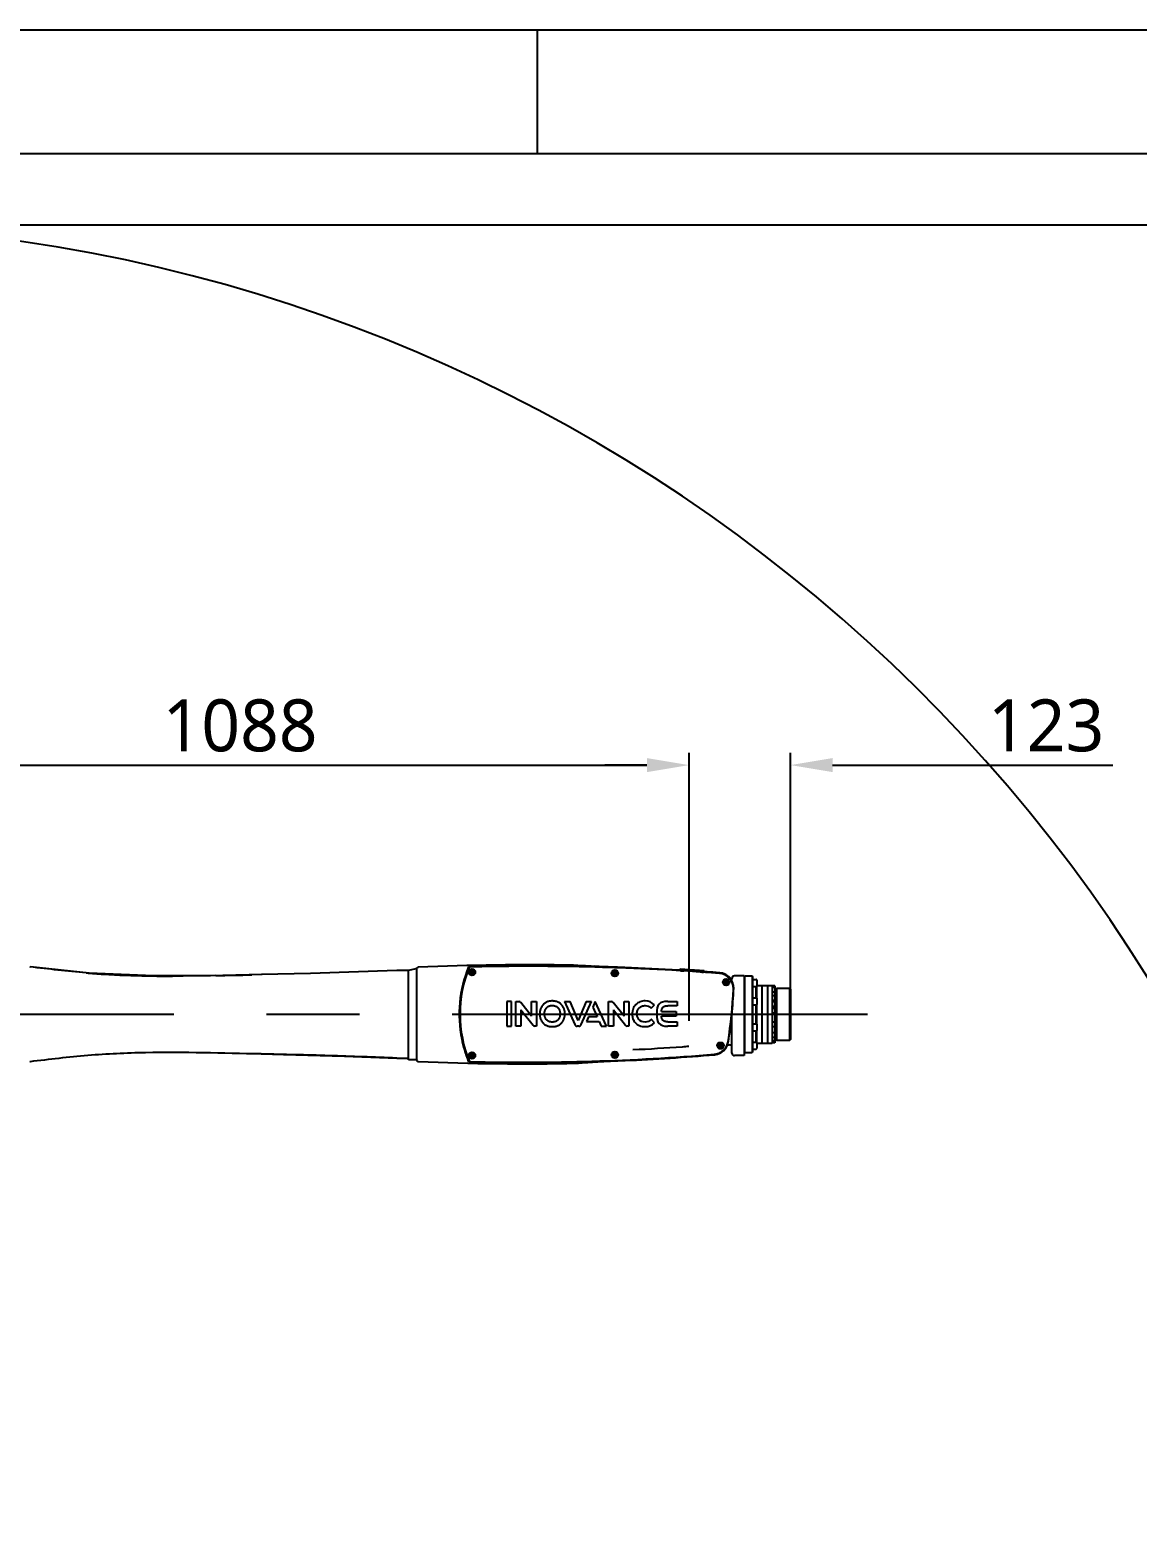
# Model space of a CAD drawing. Header units: millimetres. Extents: x 7426 to 8740, y 124 to 421.
# Drawn here: x 8509.1 to 8553.9, y 360.6 to 420.6 of the extents above; entities that cross this region are included whole.
import ezdxf
from ezdxf.enums import TextEntityAlignment as Align

# ---------------------------------------------------------------- set-up
doc = ezdxf.new("R2010")
doc.units = ezdxf.units.MM
doc.linetypes.add('CENTER', pattern=[0.6, 0.375, -0.075, 0.075, -0.075])
for name, color, linetype in [('BREP_1_DXF_CONTINUOUS_LINE', 7, 'Continuous'), ('BREP_2_DXF_CONTINUOUS_LINE', 7, 'Continuous'), ('BREP_3_DXF_CONTINUOUS_LINE', 7, 'Continuous'), ('BREP_4_DXF_CONTINUOUS_LINE', 7, 'Continuous'), ('BREP_5_DXF_CONTINUOUS_LINE', 7, 'Continuous'), ('BREP_6_DXF_CONTINUOUS_LINE', 7, 'Continuous'), ('BREP_7_DXF_CONTINUOUS_LINE', 7, 'Continuous'), ('BREP_8_DXF_CONTINUOUS_LINE', 7, 'Continuous'), ('中心线', 7, 'Continuous'), ('外形图', 7, 'Continuous'), ('尺寸标注', 7, 'Continuous'), ('模板', 7, 'Continuous'), ('运动范围', 7, 'Continuous')]:
    doc.layers.add(name, color=color, linetype=linetype)
doc.styles.add('微软雅黑', font='msyh.ttc')
doc.dimstyles.new('尺寸标注_1_30比例', dxfattribs={"dimtxt": 2.1, "dimasz": 1.7, "dimexe": 0.5, "dimexo": 0.4, "dimgap": 0.5, "dimtad": 1, "dimdec": 1, "dimlfac": 30, "dimdsep": 46, "dimtxsty": '微软雅黑', "dimcen": 0.09, "dimadec": 0, "dimazin": 0, "dimtp": 0.01, "dimtm": 0.01, "dimtfac": 1, "dimtdec": 1, "dimtofl": 0, "dimtmove": 0, "dimatfit": 3, "dimfxl": 1, "dimtolj": 1, "dimarcsym": 0})

# ---------------------------------------------------------------- blocks, each defined once
blk = doc.blocks.new('*D1028')
at = {"layer": 'Defpoints', "color": 0}
for p in [(8499.514, 412.739), (8584.397, 412.739), (8500.046, 331.509)]:
    blk.add_point(p, dxfattribs=at)
at = {"layer": '尺寸标注', "color": 0, "lineweight": -2}
for p, q in [((8499.914, 412.739), (8584.897, 412.739)), ((8584.397, 333.209), (8584.397, 411.039)), ((8500.446, 331.509), (8584.897, 331.509))]:
    blk.add_line(p, q, dxfattribs=at)
at = {"layer": '尺寸标注', "color": 0}
for points in [[(8584.68, 411.039), (8584.114, 411.039), (8584.397, 412.739)], [(8584.114, 333.209), (8584.68, 333.209), (8584.397, 331.509)]]:
    blk.add_solid(points, dxfattribs=at)
at = {"layer": '尺寸标注', "color": 0, "insert": (8582.812, 372.124), "char_height": 2.1, "attachment_point": 5, "rotation": 90, "style": '微软雅黑'}
blk.add_mtext('\\A1;\\A1;2437', dxfattribs=at)
blk = doc.blocks.new('*D1029')
at = {"layer": 'Defpoints', "color": 0}
for p in [(8535.78, 390.911), (8535.78, 381.29), (8499.514, 379.233)]:
    blk.add_point(p, dxfattribs=at)
at = {"layer": '尺寸标注', "color": 0, "lineweight": -2}
for p, q in [((8499.514, 379.633), (8499.514, 391.411)), ((8535.78, 381.69), (8535.78, 391.411)), ((8501.214, 390.911), (8534.08, 390.911))]:
    blk.add_line(p, q, dxfattribs=at)
at = {"layer": '尺寸标注', "color": 0}
for points in [[(8501.214, 391.194), (8501.214, 390.627), (8499.514, 390.911)], [(8534.08, 390.627), (8534.08, 391.194), (8535.78, 390.911)]]:
    blk.add_solid(points, dxfattribs=at)
at = {"layer": '尺寸标注', "color": 0, "insert": (8517.647, 392.501), "char_height": 2.1, "attachment_point": 5, "style": '微软雅黑'}
blk.add_mtext('\\A1;\\A1;1088', dxfattribs=at)
blk = doc.blocks.new('*D1030')
at = {"layer": 'Defpoints', "color": 0}
for p in [(8535.78, 390.911), (8539.88, 380.844), (8535.78, 380.173)]:
    blk.add_point(p, dxfattribs=at)
at = {"layer": '尺寸标注', "color": 0, "lineweight": -2}
for p, q in [((8535.78, 380.573), (8535.78, 391.411)), ((8539.88, 381.244), (8539.88, 391.411)), ((8534.08, 390.911), (8532.38, 390.911)), ((8541.58, 390.911), (8552.903, 390.911))]:
    blk.add_line(p, q, dxfattribs=at)
at = {"layer": '尺寸标注', "color": 0}
for points in [[(8534.08, 390.627), (8534.08, 391.194), (8535.78, 390.911)], [(8541.58, 391.194), (8541.58, 390.627), (8539.88, 390.911)]]:
    blk.add_solid(points, dxfattribs=at)
at = {"layer": '尺寸标注', "color": 0, "insert": (8550.207, 392.501), "char_height": 2.1, "attachment_point": 5, "style": '微软雅黑'}
blk.add_mtext('\\A1;\\A1;123', dxfattribs=at)
blk = doc.blocks.new('图纸')
at = {"color": 2}
blk.add_line((7291.66, 1549.22), (7291.66, 1525.22), dxfattribs=at)
for points in [[(6283.66, 123.62), (6283.66, 1549.22), (8299.66, 1549.22), (8299.66, 123.62)], [(6403.66, 147.62), (6403.66, 1525.22), (8275.66, 1525.22), (8275.66, 147.62)]]:
    blk.add_lwpolyline(points, close=True, dxfattribs=at)
at = {"color": 2, "style": '微软雅黑'}
blk.add_attdef('整机外形图', text='', height=19.2, dxfattribs=at).set_placement((7893.3, 256.65), align=Align.MIDDLE)
at = {"color": 7, "style": '微软雅黑'}
for tag, height, p in [('编号', 19.2, (8134.84, 252.67)), ('比例', 12, (7939.66, 171.62))]:
    blk.add_attdef(tag, text='', height=height, dxfattribs=at).set_placement(p, align=Align.MIDDLE)
at = {"style": '微软雅黑'}
for tag, p in [('当前页', (8047.3, 207.62)), ('总页数', (8192.77, 207.62))]:
    blk.add_attdef(tag, text='', height=12, dxfattribs=at).set_placement(p, align=Align.MIDDLE)
blk = doc.blocks.new('123')
at = {"layer": 'BREP_1_DXF_CONTINUOUS_LINE', "color": 7, "linetype": 'Continuous'}
for p, q in [((17.5, -10.4), (17.5, 0)), ((17.5, 0), (20.9, 0)), ((20.9, 0), (20.9, -17.4)), ((6.5, -17.4), (6.5, 0)), ((6.5, 0), (8.4, 0)), ((17.5, -10.4), (9.8, -0.7)), ((9.9, -6), (9.9, -17.4)), ((9.9, -6), (18.5, -16.8)), ((9.9, -17.4), (6.5, -17.4)), ((20.9, -17.4), (19.6, -17.4))]:
    blk.add_line(p, q, dxfattribs=at)
for points in [[(9.8, -0.7), (9.5, -0.3), (9, 0), (8.4, 0)], [(18.5, -16.8), (18.8, -17.2), (19.2, -17.4), (19.6, -17.4)]]:
    blk.add_open_spline(points, degree=3, dxfattribs=at)
at = {"layer": 'BREP_2_DXF_CONTINUOUS_LINE', "color": 7, "linetype": 'Continuous'}
for p, q in [((62.4, 0), (60.6, -4)), ((70.2, -17.3), (62.4, 0)), ((60.6, -4), (63.6, -10.9)), ((57.5, -10.9), (56.1, -14.1)), ((56.1, -14.1), (65, -14.1)), ((63.6, -10.9), (57.5, -10.9)), ((65, -14.1), (66.5, -17.3)), ((66.5, -17.3), (70.2, -17.3))]:
    blk.add_line(p, q, dxfattribs=at)
at = {"layer": 'BREP_3_DXF_CONTINUOUS_LINE', "color": 7, "linetype": 'Continuous'}
for p, q in [((40.7, 0), (48, -16.2)), ((40.7, 0), (44.6, 0)), ((50.2, -13.3), (44.6, 0)), ((55.9, 0), (50.2, -13.3)), ((52.5, -16.2), (59.8, 0)), ((55.9, 0), (59.8, 0)), ((50.8, -17.3), (49.7, -17.3))]:
    blk.add_line(p, q, dxfattribs=at)
for centre, start, end in [((49.7, -15.5), 204.0204, 270.0145), ((50.8, -15.5), 270.0224, 335.7905)]:
    blk.add_arc(centre, 1.87, start, end, dxfattribs=at)
at = {"layer": 'BREP_4_DXF_CONTINUOUS_LINE', "color": 7, "linetype": 'Continuous'}
for p, q in [((101.6, -4.5), (101.7, -4.6)), ((101.7, -4.6), (104, -2.4)), ((104, -2.4), (103.9, -2.3)), ((101.9, -12.7), (101.8, -12.8)), ((104.2, -15.1), (101.9, -12.7)), ((104.1, -15.1), (104.2, -15.1))]:
    blk.add_line(p, q, dxfattribs=at)
for points, knots in [([(97.6, 0.4), (96.2, 0.4), (94.3, 0), (92.2, -1), (90.9, -2.1), (89.8, -3.5), (89, -5.1), (88.6, -6.6), (88.4, -7.8), (88.4, -8.8), (88.4, -9.7), (88.5, -10.8), (88.9, -12.2), (89.6, -13.7), (90.6, -15), (91.9, -16.2), (94.1, -17.4), (96.1, -17.7), (97.6, -17.7)], [0, 0, 0, 0, 0.123703, 0.185554, 0.247405, 0.309485, 0.371565, 0.433646, 0.464686, 0.495726, 0.524925, 0.554123, 0.612521, 0.670919, 0.729317, 0.796987, 0.864658, 1, 1, 1, 1]), ([(97.6, -14.5), (95.4, -14.5), (93.3, -13.4), (92.1, -11.2), (91.8, -9.8), (91.7, -8.7), (91.8, -7.5), (92.2, -6), (93.3, -4.4), (95.1, -3.2), (96.7, -2.9), (97.6, -2.9)], [0, 0, 0, 0, 0.228721, 0.343081, 0.400261, 0.457441, 0.526086, 0.59473, 0.732019, 0.866009, 1, 1, 1, 1])]:
    blk.add_open_spline(points, degree=3, knots=knots, dxfattribs=at)
for points in [[(103.9, -2.3), (102.2, -0.5), (100, 0.4), (97.6, 0.4)], [(97.6, -2.9), (99.1, -2.9), (100.6, -3.5), (101.6, -4.5)], [(101.8, -12.8), (100.7, -13.8), (99.1, -14.5), (97.6, -14.5)], [(97.6, -17.7), (100.2, -17.7), (102.4, -16.8), (104.1, -15.1)]]:
    blk.add_open_spline(points, degree=3, dxfattribs=at)
at = {"layer": 'BREP_5_DXF_CONTINUOUS_LINE', "color": 7, "linetype": 'Continuous'}
blk.add_line((32.1, -17.7), (32.9, -17.7), dxfattribs=at)
for points, knots in [([(32.1, 0.4), (32.1, 0.4), (32.1, 0.4), (32.1, 0.4), (32, 0.4), (32, 0.4), (31.9, 0.4), (31.8, 0.4), (31.7, 0.4), (31.5, 0.4), (31.3, 0.3), (31, 0.3), (30.7, 0.3), (30.4, 0.2), (29.9, 0.2), (29.5, 0), (28.8, -0.1), (28.1, -0.4), (27.3, -0.9), (26.6, -1.4), (25.9, -1.9), (25.1, -2.8), (24.5, -3.7), (24, -4.7), (23.7, -5.5), (23.5, -6.2), (23.4, -6.7), (23.3, -7.1), (23.2, -7.5), (23.2, -7.9), (23.2, -8.2), (23.2, -8.3), (23.2, -8.5), (23.2, -8.6), (23.2, -8.7), (23.2, -8.7), (23.2, -8.7), (23.2, -8.8), (23.2, -8.8), (23.2, -8.8), (23.2, -8.8), (23.2, -8.9), (23.2, -8.9), (23.2, -9), (23.2, -9.1), (23.2, -9.3), (23.2, -9.4), (23.2, -9.7), (23.2, -9.9), (23.3, -10.2), (23.3, -10.5), (23.4, -10.9), (23.5, -11.5), (23.7, -12.2), (24, -12.9), (24.3, -13.5), (24.6, -14), (24.9, -14.3), (25.1, -14.6), (25.2, -14.8), (25.3, -14.9), (25.3, -14.9), (25.4, -15), (25.5, -15.1), (25.7, -15.3), (26, -15.6), (26.3, -15.9), (26.8, -16.2), (27.4, -16.6), (28.3, -17), (29.1, -17.3), (30.1, -17.6), (30.9, -17.7), (31.6, -17.7), (31.9, -17.7), (32.1, -17.7), (32.1, -17.7)], [0, 0, 0, 0, 0.000325, 0.000651, 0.001301, 0.002602, 0.003903, 0.005204, 0.007806, 0.010409, 0.015613, 0.020817, 0.026021, 0.031226, 0.041634, 0.052043, 0.062451, 0.083269, 0.104086, 0.124903, 0.14572, 0.166537, 0.208171, 0.228989, 0.249806, 0.270623, 0.281031, 0.29144, 0.301849, 0.312257, 0.317461, 0.322666, 0.325268, 0.32787, 0.330472, 0.331773, 0.332424, 0.333074, 0.333725, 0.334375, 0.335676, 0.338279, 0.340881, 0.343483, 0.348687, 0.353891, 0.3643, 0.374709, 0.385117, 0.395526, 0.416343, 0.43716, 0.457977, 0.499612, 0.541246, 0.58288, 0.603697, 0.624514, 0.645332, 0.65574, 0.660944, 0.666149, 0.671353, 0.676557, 0.686966, 0.707783, 0.7286, 0.749417, 0.791052, 0.832686, 0.87432, 0.915954, 0.957589, 0.978406, 0.999223, 1, 1, 1, 1]), ([(35.9, -17), (36.2, -16.9), (36.7, -16.6), (37.4, -16.2), (37.8, -15.9), (38.1, -15.6), (38.3, -15.4), (38.5, -15.2), (38.6, -15.1), (38.7, -15), (38.8, -14.9), (38.9, -14.8), (39, -14.7), (39.1, -14.6), (39.3, -14.3), (39.5, -14), (39.8, -13.5), (40.1, -12.9), (40.4, -12.1), (40.7, -11.3), (40.8, -10.5), (40.9, -9.8), (41, -9.3), (41, -9), (41, -8.9), (41, -8.8), (41, -8.6), (41, -8.5), (41, -8.2), (41, -7.8), (40.9, -7.3), (40.8, -6.7), (40.6, -6), (40.4, -5.1), (40, -4.3), (39.5, -3.5), (39.1, -2.9), (38.7, -2.4), (38.4, -2.1), (38.1, -1.8), (37.7, -1.4), (37.1, -1), (36.4, -0.6), (35.8, -0.3), (35.2, -0.1), (34.8, 0), (34.4, 0.1), (33.9, 0.2), (33.6, 0.3), (33.3, 0.3), (33, 0.3), (32.8, 0.3), (32.7, 0.4), (32.6, 0.4), (32.5, 0.4), (32.4, 0.4), (32.3, 0.4), (32.2, 0.4), (32.2, 0.4), (32.2, 0.4), (32.1, 0.4), (32.1, 0.4), (32.1, 0.4), (32.1, 0.4), (32.1, 0.4)], [0, 0, 0, 0, 0.035714, 0.071429, 0.089286, 0.107143, 0.116071, 0.125, 0.133929, 0.138393, 0.142857, 0.147321, 0.151786, 0.160714, 0.178571, 0.196429, 0.214286, 0.25, 0.285714, 0.321429, 0.357143, 0.392857, 0.410714, 0.419643, 0.424107, 0.428571, 0.433036, 0.4375, 0.446429, 0.464286, 0.482143, 0.5, 0.535714, 0.571429, 0.607143, 0.642857, 0.678571, 0.696429, 0.714286, 0.732143, 0.75, 0.785714, 0.821429, 0.857143, 0.875, 0.892857, 0.910714, 0.928571, 0.946429, 0.955357, 0.964286, 0.973214, 0.977679, 0.982143, 0.986607, 0.991071, 0.993304, 0.995536, 0.996652, 0.997768, 0.998884, 0.999442, 0.999721, 1, 1, 1, 1]), ([(36.7, -12.1), (36.6, -12.3), (36.3, -12.8), (35.6, -13.5), (34.8, -14), (34.1, -14.3), (33.5, -14.4), (32.9, -14.5), (32.5, -14.5), (32.1, -14.5), (31.7, -14.5), (31.3, -14.5), (30.7, -14.4), (30.1, -14.3), (29.4, -14), (28.6, -13.5), (27.8, -12.7), (27.4, -12), (27.1, -11.4), (26.9, -10.9), (26.8, -10.4), (26.7, -9.9), (26.6, -9.6), (26.6, -9.4), (26.6, -9.2), (26.6, -9.1), (26.6, -9), (26.6, -8.9), (26.6, -8.9), (26.6, -8.8), (26.6, -8.8), (26.6, -8.8), (26.6, -8.7), (26.6, -8.7), (26.6, -8.6), (26.6, -8.5), (26.6, -8.3), (26.6, -8.1), (26.6, -7.8), (26.7, -7.5), (26.7, -7.2), (26.8, -6.8), (27, -6.3), (27.2, -5.7), (27.4, -5.3), (27.6, -5.1), (27.6, -5.1)], [0, 0, 0, 0, 0.037506, 0.090006, 0.142507, 0.168757, 0.195007, 0.221257, 0.234382, 0.247507, 0.260632, 0.273757, 0.300007, 0.326257, 0.352508, 0.405008, 0.457508, 0.510008, 0.536258, 0.562508, 0.588759, 0.615009, 0.628134, 0.641259, 0.647821, 0.654384, 0.660946, 0.664228, 0.665868, 0.667509, 0.66915, 0.67079, 0.674071, 0.680634, 0.687197, 0.693759, 0.706884, 0.720009, 0.746259, 0.772509, 0.79876, 0.82501, 0.87751, 0.93001, 0.98251, 1, 1, 1, 1]), ([(27.6, -5.1), (27.7, -5), (27.8, -4.8), (28, -4.6), (28.1, -4.4), (28.2, -4.3), (28.2, -4.3)], [0, 0, 0, 0, 0.400072, 0.700036, 0.850018, 1, 1, 1, 1]), ([(28.2, -4.3), (28.2, -4.3), (28.3, -4.2), (28.4, -4.1), (28.6, -3.9), (29, -3.6), (29.4, -3.4), (29.9, -3.2), (30.4, -3), (30.9, -2.9), (31.4, -2.8), (31.8, -2.8), (32.2, -2.8), (32.7, -2.8), (33.4, -2.9), (34.1, -3.1), (34.7, -3.4), (35.2, -3.6), (35.5, -3.9), (35.7, -4.1), (35.9, -4.2), (36, -4.3), (36.1, -4.4), (36.2, -4.5), (36.4, -4.8), (36.7, -5.2), (37, -5.7), (37.2, -6.3), (37.3, -6.8), (37.4, -7.2), (37.5, -7.5), (37.5, -7.8), (37.6, -8.1), (37.6, -8.3), (37.6, -8.4), (37.6, -8.5), (37.6, -8.6), (37.6, -8.7), (37.6, -8.7), (37.6, -8.8), (37.6, -8.8), (37.6, -8.8)], [0, 0, 0, 0, 0.010417, 0.020833, 0.041667, 0.083333, 0.125, 0.166667, 0.208333, 0.25, 0.291667, 0.3125, 0.333333, 0.375, 0.416667, 0.5, 0.541667, 0.583333, 0.625, 0.645833, 0.65625, 0.666667, 0.677083, 0.6875, 0.708333, 0.75, 0.791667, 0.833333, 0.875, 0.895833, 0.916667, 0.9375, 0.958333, 0.96875, 0.979167, 0.984375, 0.989583, 0.994792, 0.997396, 0.998698, 1, 1, 1, 1]), ([(37.6, -8.8), (37.6, -8.8), (37.6, -8.8), (37.6, -8.9), (37.6, -8.9), (37.6, -9.1), (37.6, -9.2), (37.6, -9.4), (37.5, -9.6), (37.5, -9.9), (37.4, -10.4), (37.3, -10.9), (37.1, -11.4), (36.9, -11.8), (36.8, -12), (36.7, -12.1)], [0, 0, 0, 0, 0.009511, 0.019022, 0.038045, 0.07609, 0.114134, 0.152179, 0.228269, 0.304358, 0.456537, 0.608717, 0.760896, 0.913075, 1, 1, 1, 1]), ([(32.9, -17.7), (33, -17.7), (33.4, -17.7), (34.1, -17.6), (35, -17.3), (35.6, -17.1), (35.9, -17)], [0, 0, 0, 0, 0.079012, 0.386008, 0.693004, 1, 1, 1, 1])]:
    blk.add_open_spline(points, degree=3, knots=knots, dxfattribs=at)
at = {"layer": 'BREP_6_DXF_CONTINUOUS_LINE', "color": 7, "linetype": 'Continuous'}
for p, q in [((0, 0), (0, -17.3)), ((3.4, 0), (0, 0)), ((3.4, -17.3), (3.4, 0)), ((0, -17.3), (3.4, -17.3))]:
    blk.add_line(p, q, dxfattribs=at)
at = {"layer": 'BREP_7_DXF_CONTINUOUS_LINE', "color": 7, "linetype": 'Continuous'}
for p, q in [((82.7, 0), (86.1, 0)), ((82.7, -10.4), (82.7, 0)), ((86.1, 0), (86.1, -17.4)), ((71.6, -17.4), (71.6, 0)), ((71.6, 0), (73.5, 0)), ((82.7, -10.4), (75, -0.7)), ((75.1, -6), (75.1, -17.4)), ((75.1, -6), (83.7, -16.8)), ((75.1, -17.4), (71.6, -17.4)), ((86.1, -17.4), (84.8, -17.4))]:
    blk.add_line(p, q, dxfattribs=at)
for points in [[(75, -0.7), (74.7, -0.3), (74.1, 0), (73.5, 0)], [(83.7, -16.8), (83.9, -17.2), (84.3, -17.4), (84.8, -17.4)]]:
    blk.add_open_spline(points, degree=3, dxfattribs=at)
at = {"layer": 'BREP_8_DXF_CONTINUOUS_LINE', "color": 7, "linetype": 'Continuous'}
for p, q in [((113.4, 0), (120, 0)), ((120, 0), (120, -3)), ((105.7, -8.5), (105.7, -8.7)), ((105.7, -8.7), (105.7, -8.7)), ((105.7, -8.7), (105.7, -8.9)), ((109.1, -7.1), (119.4, -7.1)), ((119.4, -10.3), (109.1, -10.3)), ((120, -3), (113.5, -3)), ((119.4, -7.1), (119.4, -10.3)), ((120, -17.4), (113.4, -17.4)), ((113.5, -14.3), (120, -14.3)), ((120, -14.3), (120, -17.4))]:
    blk.add_line(p, q, dxfattribs=at)
for points in [[(113.4, 0), (107.4, 0), (105.7, -2.3), (105.7, -8.5)], [(105.7, -8.9), (105.7, -15), (107.4, -17.4), (113.4, -17.4)]]:
    blk.add_open_spline(points, degree=3, dxfattribs=at)
for points in [[(109.1, -7.1), (109.1, -6.8), (109.1, -6.2), (109.3, -5.5), (109.4, -5), (109.6, -4.8), (109.7, -4.6), (109.8, -4.4), (109.8, -4.3), (109.9, -4.2), (109.9, -4.2), (110, -4.2), (110, -4.1), (110.1, -4.1), (110.1, -4), (110.3, -3.9), (110.4, -3.7), (110.7, -3.6), (111, -3.4), (111.5, -3.2), (112.4, -3.1), (113.1, -3), (113.5, -3)], [(113.5, -14.3), (113.1, -14.3), (112.4, -14.3), (111.5, -14.1), (111, -13.9), (110.7, -13.8), (110.4, -13.6), (110.3, -13.5), (110.1, -13.4), (110.1, -13.3), (110, -13.2), (110, -13.2), (109.9, -13.2), (109.9, -13.1), (109.8, -13.1), (109.8, -12.9), (109.7, -12.8), (109.6, -12.6), (109.4, -12.3), (109.3, -11.8), (109.1, -11.2), (109.1, -10.6), (109.1, -10.3)]]:
    blk.add_open_spline(points, degree=3, knots=[0, 0, 0, 0, 0.125, 0.25, 0.3125, 0.375, 0.40625, 0.4375, 0.46875, 0.484375, 0.492188, 0.5, 0.507812, 0.515625, 0.53125, 0.5625, 0.59375, 0.625, 0.6875, 0.75, 0.875, 1, 1, 1, 1], dxfattribs=at)

msp = doc.modelspace()

# ---------------------------------------------------------------- linework, layer by layer
at = {"layer": '中心线', "linetype": 'CENTER', "ltscale": 50}
msp.add_line((8496.2136, 380.8444), (8542.9854, 380.8444), dxfattribs=at)
at = {"layer": '外形图', "linetype": 'Continuous'}
for p, q in [((8511.5556, 382.5035), (8509.1611, 382.759)), ((8524.7488, 382.6831), (8524.4471, 382.6093)), ((8524.7488, 382.6831), (8524.4471, 382.6093)), ((8531.2307, 382.8169), (8531.113, 382.8272)), ((8531.8268, 382.7904), (8531.6003, 382.8008)), ((8532.1441, 382.776), (8531.9651, 382.7841)), ((8514.1473, 382.3906), (8511.5556, 382.5035)), ((8516.9525, 382.4121), (8514.1473, 382.3906)), ((8518.5368, 382.448), (8516.9525, 382.4121)), ((8518.5154, 382.4475), (8518.1243, 382.4382)), ((8520.4896, 382.4973), (8518.5154, 382.4475)), ((8523.9775, 382.6092), (8520.4896, 382.4973)), ((8523.9841, 382.6093), (8523.9775, 382.6092)), ((8524.4471, 382.6093), (8523.9841, 382.6093)), ((8524.4471, 382.5985), (8524.4471, 382.6094)), ((8524.4471, 379.0093), (8524.4471, 382.6093)), ((8524.7804, 382.6597), (8524.7805, 382.6642)), ((8524.7804, 380.8021), (8524.7804, 382.6622)), ((8524.7804, 379.0267), (8524.7804, 382.6597)), ((8524.7805, 382.6642), (8524.7807, 382.6662)), ((8527.0138, 382.5908), (8526.9721, 382.5667)), ((8526.9721, 382.5667), (8526.9721, 382.5186)), ((8526.9721, 382.5186), (8527.0138, 382.4946)), ((8527.0554, 382.5667), (8527.0138, 382.5908)), ((8527.0138, 382.4946), (8527.0554, 382.5186)), ((8527.0554, 382.5186), (8527.0554, 382.5667)), ((8532.7804, 382.5575), (8532.7388, 382.5334)), ((8532.7388, 382.5334), (8532.7388, 382.4853)), ((8532.7388, 382.4853), (8532.7804, 382.4612)), ((8532.8221, 382.5334), (8532.7804, 382.5575)), ((8532.7804, 382.4612), (8532.8221, 382.4853)), ((8532.8221, 382.4853), (8532.8221, 382.5334)), ((8536.3932, 382.6042), (8535.4221, 382.6721)), ((8537.2671, 382.4474), (8537.2026, 382.4729)), ((8537.2804, 382.1908), (8537.2388, 382.1667)), ((8537.2388, 382.1667), (8537.2388, 382.1186)), ((8537.2388, 382.1186), (8537.2804, 382.0946)), ((8537.3221, 382.1667), (8537.2804, 382.1908)), ((8537.2804, 382.0946), (8537.3221, 382.1186)), ((8537.3221, 382.1186), (8537.3221, 382.1667)), ((8537.3816, 382.3678), (8537.3245, 382.4076)), ((8537.4747, 382.2637), (8537.4282, 382.3159)), ((8537.5138, 382.192), (8537.5138, 382.2927)), ((8538.0138, 382.3927), (8537.6138, 382.3927)), ((8538.0138, 382.376), (8538.0304, 382.3927)), ((8538.0138, 382.3927), (8538.0138, 379.176)), ((8538.0304, 379.2927), (8538.0304, 382.3927)), ((8538.0304, 382.3927), (8538.3304, 382.3927)), ((8538.3304, 382.3927), (8538.3304, 379.2927)), ((8538.3471, 382.376), (8538.3304, 382.3927)), ((8538.3471, 382.376), (8538.3471, 379.3094)), ((8538.3471, 382.247), (8538.4971, 382.247)), ((8538.5138, 382.2303), (8538.5138, 381.9803)), ((8538.3471, 381.9636), (8538.4971, 381.9636)), ((8538.3471, 381.5073), (8538.4971, 381.5073)), ((8538.4804, 381.9636), (8538.4804, 381.5073)), ((8538.5138, 382.0093), (8538.7204, 382.0093)), ((8538.5138, 381.4907), (8538.5138, 381.9803)), ((8538.5138, 381.4907), (8538.5138, 381.2407)), ((8538.7204, 382.0093), (8538.7204, 379.676)), ((8538.7304, 381.9993), (8538.7204, 382.0093)), ((8538.7304, 381.9993), (8538.7404, 382.0093)), ((8538.7304, 379.686), (8538.7304, 381.9993)), ((8538.7404, 382.0093), (8538.9496, 382.0093)), ((8538.7404, 379.676), (8538.7404, 382.0093)), ((8538.9496, 382.0093), (8538.9496, 379.676)), ((8538.9596, 381.9993), (8538.9496, 382.0093)), ((8538.9596, 381.9993), (8538.9696, 382.0093)), ((8538.9596, 379.686), (8538.9596, 381.9993)), ((8538.9696, 382.0093), (8539.1354, 382.0093)), ((8538.9696, 379.676), (8538.9696, 382.0093)), ((8539.1354, 382.0093), (8539.1354, 379.676)), ((8539.1471, 381.9977), (8539.1354, 382.0093)), ((8539.1471, 379.6877), (8539.1471, 381.9977)), ((8539.2404, 381.9919), (8539.1471, 381.9919)), ((8539.2404, 381.9198), (8539.1471, 381.9198)), ((8539.2404, 381.7365), (8539.1471, 381.7365)), ((8539.2404, 381.5837), (8539.1471, 381.5837)), ((8539.2404, 381.9919), (8539.2404, 381.7365)), ((8539.2471, 381.9852), (8539.2404, 381.9919)), ((8539.2471, 381.9131), (8539.2404, 381.9198)), ((8539.2471, 381.7431), (8539.2404, 381.7365)), ((8539.2404, 381.5837), (8539.2404, 381.4004)), ((8539.2471, 381.577), (8539.2404, 381.5837)), ((8539.2471, 381.9852), (8539.2471, 379.7001)), ((8539.2638, 381.7927), (8539.2471, 381.8093)), ((8539.2638, 381.7927), (8539.2638, 379.8927)), ((8539.2804, 381.576), (8539.2638, 381.5927)), ((8539.2804, 381.8593), (8539.3138, 381.8927)), ((8539.2804, 379.8282), (8539.2804, 381.8593)), ((8539.3138, 381.8927), (8539.8471, 381.8927)), ((8539.3138, 381.8927), (8539.3138, 379.7961)), ((8539.8471, 379.7961), (8539.8471, 381.8927)), ((8539.8804, 381.8593), (8539.8471, 381.8927)), ((8539.8804, 381.8593), (8539.8804, 379.8282)), ((8524.4471, 380.3962), (8524.4471, 381.2891)), ((8538.3471, 381.224), (8538.4971, 381.224)), ((8538.4804, 381.224), (8538.4804, 380.4613)), ((8538.5138, 380.4447), (8538.5138, 381.2407)), ((8539.2404, 381.4004), (8539.1471, 381.4004)), ((8539.2404, 381.3425), (8539.1471, 381.3425)), ((8539.2404, 381.1592), (8539.1471, 381.1592)), ((8539.2404, 381.0736), (8539.1471, 381.0736)), ((8539.2404, 380.8902), (8539.1471, 380.8902)), ((8539.2471, 381.407), (8539.2404, 381.4004)), ((8539.2404, 381.3425), (8539.2404, 381.1592)), ((8539.2471, 381.3359), (8539.2404, 381.3425)), ((8539.2471, 381.1659), (8539.2404, 381.1592)), ((8539.2404, 381.0736), (8539.2404, 380.8902)), ((8539.2471, 381.0669), (8539.2404, 381.0736)), ((8539.2471, 380.8969), (8539.2404, 380.8902)), ((8537.5138, 379.276), (8537.5138, 380.8762)), ((8538.3471, 380.4613), (8538.4971, 380.4613)), ((8538.5138, 380.4447), (8538.5138, 380.1947)), ((8539.2404, 380.5261), (8539.1471, 380.5261)), ((8539.2404, 380.3428), (8539.1471, 380.3428)), ((8539.2404, 380.5261), (8539.2404, 380.3428)), ((8539.2471, 380.5195), (8539.2404, 380.5261)), ((8539.2471, 380.3495), (8539.2404, 380.3428)), ((8524.7804, 379.0616), (8524.7804, 379.943)), ((8538.3471, 380.178), (8538.4971, 380.178)), ((8538.3471, 379.7217), (8538.4971, 379.7217)), ((8538.4804, 380.178), (8538.4804, 379.7217)), ((8538.5138, 379.705), (8538.5138, 380.1947)), ((8538.5138, 379.705), (8538.5138, 379.455)), ((8538.7304, 379.686), (8538.7204, 379.676)), ((8538.7304, 379.686), (8538.7404, 379.676)), ((8538.9596, 379.686), (8538.9496, 379.676)), ((8538.9596, 379.686), (8538.9696, 379.676)), ((8539.1471, 379.6877), (8539.1354, 379.676)), ((8539.2404, 380.0881), (8539.1471, 380.0881)), ((8539.2404, 379.9048), (8539.1471, 379.9048)), ((8539.2404, 379.7655), (8539.1471, 379.7655)), ((8539.2404, 379.6935), (8539.1471, 379.6935)), ((8539.2404, 380.0881), (8539.2404, 379.6935)), ((8539.2471, 380.0814), (8539.2404, 380.0881)), ((8539.2471, 379.9114), (8539.2404, 379.9048)), ((8539.2471, 379.7722), (8539.2404, 379.7655)), ((8539.2471, 379.7001), (8539.2404, 379.6935)), ((8539.2638, 379.8927), (8539.2471, 379.876)), ((8539.2804, 380.1093), (8539.2638, 380.0927)), ((8539.2959, 379.8127), (8539.2804, 379.8282)), ((8539.3138, 379.7961), (8539.8471, 379.7961)), ((8539.8804, 379.8282), (8539.865, 379.8127)), ((8527.0138, 379.2241), (8526.9721, 379.2001)), ((8526.9721, 379.2001), (8526.9721, 379.152)), ((8526.9721, 379.152), (8527.0138, 379.1279)), ((8527.0554, 379.2001), (8527.0138, 379.2241)), ((8527.0138, 379.1279), (8527.0554, 379.152)), ((8527.0554, 379.152), (8527.0554, 379.2001)), ((8532.7804, 379.2575), (8532.7388, 379.2334)), ((8532.7388, 379.2334), (8532.7388, 379.1853)), ((8532.7388, 379.1853), (8532.7804, 379.1612)), ((8532.8221, 379.2334), (8532.7804, 379.2575)), ((8532.7804, 379.1612), (8532.8221, 379.1853)), ((8532.8221, 379.1853), (8532.8221, 379.2334)), ((8537.0471, 379.6241), (8537.0054, 379.6001)), ((8537.0054, 379.6001), (8537.0054, 379.552)), ((8537.0054, 379.552), (8537.0471, 379.5279)), ((8537.0888, 379.6001), (8537.0471, 379.6241)), ((8537.0471, 379.5279), (8537.0888, 379.552)), ((8537.0626, 379.2838), (8537.1203, 379.3254)), ((8537.0888, 379.552), (8537.0888, 379.6001)), ((8537.1773, 379.3668), (8537.2231, 379.4202)), ((8538.0138, 379.176), (8537.6138, 379.176)), ((8538.0138, 379.3093), (8538.0304, 379.2927)), ((8538.0304, 379.2927), (8538.3304, 379.2927)), ((8538.3471, 379.3093), (8538.3304, 379.2927)), ((8538.3471, 379.4384), (8538.4971, 379.4384)), ((8538.5138, 379.676), (8538.7204, 379.676)), ((8538.7404, 379.676), (8538.9496, 379.676)), ((8538.9696, 379.676), (8539.1354, 379.676)), ((8523.9769, 379.0762), (8523.9772, 379.0761)), ((8523.9773, 379.0761), (8523.9845, 379.076)), ((8523.9839, 379.0761), (8523.9849, 379.076)), ((8523.9844, 379.076), (8524.4471, 379.076)), ((8524.7403, 378.997), (8524.4471, 379.0093)), ((8524.7403, 378.997), (8524.4471, 379.0093)), ((8531.2483, 378.8688), (8531.3043, 378.8733)), ((8531.3043, 378.8733), (8531.3292, 378.8788)), ((8531.3292, 378.8788), (8531.3535, 378.8801)), ((8531.3966, 378.8826), (8531.4468, 378.8855)), ((8531.3968, 378.8826), (8531.4468, 378.8855)), ((8531.4839, 378.8877), (8531.5494, 378.8914))]:
    msp.add_line(p, q, dxfattribs=at)
for points in [[(8531.6003, 382.8008), (8531.4593, 382.8073), (8531.2895, 382.8146), (8531.1427, 382.8202)], [(8533.1837, 382.7325), (8532.8893, 382.744), (8532.5135, 382.7598), (8532.1425, 382.7761), (8531.8251, 382.7904), (8531.6003, 382.8008)], [(8535.4221, 382.6721), (8535.4136, 382.6586), (8535.3961, 382.6406), (8535.3768, 382.6287), (8535.3614, 382.623), (8535.3539, 382.6215), (8535.3528, 382.6213)], [(8536.4515, 382.5513), (8536.453, 382.551), (8536.4502, 382.5518), (8536.4396, 382.5561), (8536.425, 382.5649), (8536.411, 382.5773), (8536.3987, 382.5937), (8536.3932, 382.6042)], [(8537.5837, 381.8967), (8537.5774, 382.0083), (8537.5408, 382.1423), (8537.4741, 382.2648), (8537.3808, 382.3687), (8537.2661, 382.4481), (8537.1368, 382.4987), (8537.0292, 382.5167)], [(8536.8216, 379.21), (8536.9334, 379.2303), (8537.0637, 379.2843), (8537.1782, 379.3675), (8537.27, 379.4752), (8537.3338, 379.6011), (8537.3624, 379.7089)], [(8518.4945, 379.2386), (8519.4024, 379.2179), (8521.8632, 379.1506), (8523.9772, 379.0761)], [(8536.8216, 379.21), (8536.9312, 379.2297), (8536.9322, 379.2301)], [(8531.2754, 378.8759), (8531.3266, 378.8786), (8531.3968, 378.8826)], [(8531.4468, 378.8856), (8531.5499, 378.8914), (8531.6995, 378.8994), (8531.8794, 378.9087), (8532.092, 378.9197), (8532.337, 378.9322), (8532.6115, 378.9461), (8532.9111, 378.9607), (8533.2012, 378.9743)]]:
    msp.add_lwpolyline(points, dxfattribs=at)
for centre, radius in [((8527.0138, 382.5427), 0.1333), ((8527.0138, 382.5427), 0.0917), ((8527.0138, 382.5427), 0.0417), ((8532.7804, 382.5093), 0.1333), ((8532.7804, 382.5093), 0.0917), ((8532.7804, 382.5093), 0.0417), ((8537.2804, 382.1427), 0.1333), ((8537.2804, 382.1427), 0.0917), ((8537.2804, 382.1427), 0.0417), ((8537.0471, 379.576), 0.1333), ((8527.0138, 379.176), 0.1333), ((8527.0138, 379.176), 0.0917), ((8527.0138, 379.176), 0.0417), ((8532.7804, 379.2093), 0.1333), ((8532.7804, 379.2093), 0.0917), ((8532.7804, 379.2093), 0.0417), ((8537.0471, 379.576), 0.0917), ((8537.0471, 379.576), 0.0417)]:
    msp.add_circle(centre, radius, dxfattribs=at)
for centre, radius, start, end in [((8509.1804, 382.9246), 0.1667, 258.967403, 263.356217), ((8524.733, 382.7479), 0.0667, 283.736969, 328.832944), ((8529.3237, 279.5875), 103.2551, 89.007066, 92.486414), ((8531.5297, 380.8427), 5.0333, 157.678243, 191.457719), ((8531.5297, 380.8427), 5, 157.646642, 202.391053), ((8529.3237, 279.5875), 103.1959, 86.60266, 91.36049), ((8529.3237, 279.5875), 103.195, 85.724258, 91.334449), ((8529.3237, 279.5875), 103.2172, 86.642761, 87.856815), ((8514.2622, 416.5681), 34.1719, 265.233778, 266.421757), ((8514.5357, 421.7392), 39.35, 266.494184, 269.076989), ((8514.8333, 437.6355), 55.249, 269.033975, 270.0842), ((8510.748, 688.1281), 305.7789, 271.108609, 271.382288), ((8529.3237, 279.5875), 103.2037, 86.160206, 86.530017), ((8529.3237, 279.5875), 103.1959, 85.724032, 86.087558), ((8529.3237, 279.5875), 103.2172, 85.718677, 86.045312), ((8536.9727, 381.8974), 0.5996, 357.820787, 85.709639), ((8536.9732, 381.8982), 0.5997, 80.237106, 85.718411), ((8536.9732, 381.8985), 0.5994, 10.009205, 80.233663), ((8537.6138, 382.2927), 0.1, 90, 180), ((8538.4971, 382.2303), 0.0167, 0, 90), ((8520.6082, 382.5093), 16.9755, 350.5809, 357.857274), ((8520.6082, 382.5093), 16.9759, 350.578138, 357.860269), ((8520.6082, 382.5093), 16.9866, 350.510878, 357.93322), ((8536.9699, 381.8979), 0.6028, 357.876627, 10.013679), ((8538.4971, 381.9803), 0.0167, 270, 0), ((8538.4971, 381.4907), 0.0167, 0, 90), ((8538.4971, 381.2407), 0.0167, 270, 0), ((8538.4971, 380.4447), 0.0167, 0, 90), ((8531.5297, 380.8427), 5.0333, 191.457719, 196.52456), ((8536.7632, 379.8291), 0.5997, 274.871552, 350.606275), ((8536.7595, 379.8296), 0.6038, 334.209965, 350.537603), ((8538.4971, 380.1947), 0.0167, 270, 0), ((8538.4971, 379.705), 0.0167, 0, 90), ((8541.5121, 382.1819), 3.2442, 226.910519, 227.341728), ((8537.6487, 382.1819), 3.2442, 312.658272, 313.089481), ((8531.5297, 380.8427), 5.0333, 196.524475, 202.358733), ((8529.0605, 470.4896), 91.5877, 268.632468, 274.856505), ((8529.0605, 470.4896), 91.5868, 268.661818, 274.856362), ((8529.0605, 470.4896), 91.609, 272.5906, 274.859892), ((8528.9684, 473.3462), 94.0413, 272.770386, 273.989042), ((8536.7634, 379.8293), 0.6008, 274.871483, 286.66132), ((8536.7637, 379.8278), 0.5992, 286.677879, 288.43674), ((8536.7633, 379.8285), 0.6001, 288.443518, 297.377144), ((8536.7633, 379.8286), 0.6001, 297.384015, 299.751283), ((8536.7634, 379.8282), 0.5997, 299.755225, 307.023263), ((8536.7631, 379.8285), 0.6001, 307.026966, 309.759809), ((8536.7634, 379.8281), 0.5997, 309.762198, 315.723155), ((8536.7629, 379.8286), 0.6004, 315.725417, 319.02666), ((8536.7634, 379.8281), 0.5997, 319.027666, 324.128396), ((8536.7625, 379.8288), 0.6008, 324.131219, 327.863037), ((8536.7628, 379.8285), 0.6004, 327.862785, 332.60789), ((8536.763, 379.8284), 0.6001, 332.610343, 334.166891), ((8537.2868, 396.2745), 16.6667, 270.169245, 270.433934), ((8537.4138, 379.5083), 0.1, 0, 90.433934), ((8537.6138, 379.276), 0.1, 180, 270), ((8538.4971, 379.455), 0.0167, 270, 0), ((8509.1804, 378.7606), 0.1667, 96.599125, 101.023099), ((8524.7375, 378.9304), 0.0667, 34.728797, 87.583726), ((8524.8795, 379.0267), 0.099, 180.002548, 182.95509), ((8524.8812, 379.0268), 0.1008, 182.96317, 188.659364), ((8524.8471, 379.0063), 0.0667, 214.728804, 267.344237), ((8529.0605, 470.4896), 91.6469, 267.36299, 271.367872)]:
    msp.add_arc(centre, radius, start, end, dxfattribs=at)
for points in [[(8511.4228, 382.5144), (8510.6671, 382.5774), (8509.9143, 382.6713), (8509.1611, 382.759)], [(8524.79, 382.7134), (8524.8009, 382.7313), (8524.8232, 382.7445), (8524.8442, 382.7455)], [(8516.6641, 382.4064), (8516.081, 382.3954), (8515.4977, 382.3871), (8514.9145, 382.3865)], [(8535.4391, 382.6021), (8535.4827, 382.5995), (8535.5265, 382.6047), (8535.5701, 382.602)], [(8536.2349, 382.5596), (8536.2785, 382.5566), (8536.3213, 382.5459), (8536.3649, 382.543)], [(8535.5105, 379.5328), (8535.6002, 379.5392), (8535.6897, 379.5493), (8535.7788, 379.5613)], [(8523.9772, 379.0761), (8523.9772, 379.0761), (8523.9772, 379.0761), (8523.9772, 379.0761)], [(8526.9217, 378.9278), (8526.9156, 378.9279), (8526.909, 378.9324), (8526.9066, 378.938)]]:
    msp.add_open_spline(points, degree=3, dxfattribs=at)
for points, knots in [([(8526.9054, 382.7443), (8526.9062, 382.7462), (8526.9088, 382.7497), (8526.9123, 382.7522), (8526.9143, 382.7531)], [0, 0, 0, 0, 0.4898693, 1, 1, 1, 1]), ([(8526.9143, 382.7531), (8526.9152, 382.7535), (8526.9173, 382.7542), (8526.9194, 382.7546), (8526.9204, 382.7546)], [0, 0, 0, 0, 0.5089112, 1, 1, 1, 1]), ([(8518.4945, 379.2386), (8517.7168, 379.2561), (8516.1615, 379.293), (8513.8268, 379.3103), (8511.8801, 379.222), (8510.3266, 379.067), (8509.5502, 378.9712), (8509.1613, 378.9262)], [0, 0, 0, 0, 0.2496055, 0.4991583, 0.7490052, 0.8743744, 1, 1, 1, 1]), ([(8523.9769, 379.0762), (8523.0631, 379.1056), (8521.2362, 379.1786), (8519.4083, 379.218), (8518.4945, 379.2386)], [0, 0, 0, 0, 0.5000691, 1, 1, 1, 1])]:
    msp.add_open_spline(points, degree=3, knots=knots, dxfattribs=at)
at = {"layer": '运动范围'}
msp.add_arc((8499.5138, 348.176), 64.5631, 295, 170, dxfattribs=at)

# ---------------------------------------------------------------- block references
at = {"layer": '外形图', "xscale": 0.05732412080674109, "yscale": 0.05732412080674109, "zscale": 0.05732412080674109}
msp.add_blockref('123', (8528.4186, 381.3602), dxfattribs=at)
at = {"layer": '模板', "xscale": 0.208333, "yscale": 0.208333, "zscale": 0.208333}
msp.add_blockref('图纸', (7010.5467, 97.868), dxfattribs=at)

# ---------------------------------------------------------------- dimensions: what is measured, and where the dimension line sits
at = {"layer": '尺寸标注'}
dim = msp.add_linear_dim(base=(8584.3971, 412.7391), p1=(8500.0461, 331.5093), p2=(8499.5138, 412.7391), angle=90, text='\\A1;2437', dimstyle='尺寸标注_1_30比例', dxfattribs=at)
dim.commit()
dim.dimension.update_dxf_attribs({"geometry": '*D1028', "text_midpoint": (8582.8118, 372.1242)})
dim = msp.add_linear_dim(base=(8535.7804, 390.9108), p1=(8499.5138, 379.233), p2=(8535.7804, 381.2902), text='\\A1;1088', dimstyle='尺寸标注_1_30比例', dxfattribs=at)
dim.commit()
dim.dimension.update_dxf_attribs({"geometry": '*D1029', "text_midpoint": (8517.6471, 392.5014)})
dim = msp.add_linear_dim(base=(8535.7804, 390.9108), p1=(8539.8804, 380.8438), p2=(8535.7804, 380.1726), text='\\A1;123', dimstyle='尺寸标注_1_30比例', dxfattribs=at)
dim.commit()
dim.dimension.update_dxf_attribs({"geometry": '*D1030', "text_midpoint": (8550.2075, 390.9108), "dimtype": 160})

doc.saveas('drawing.dxf')
